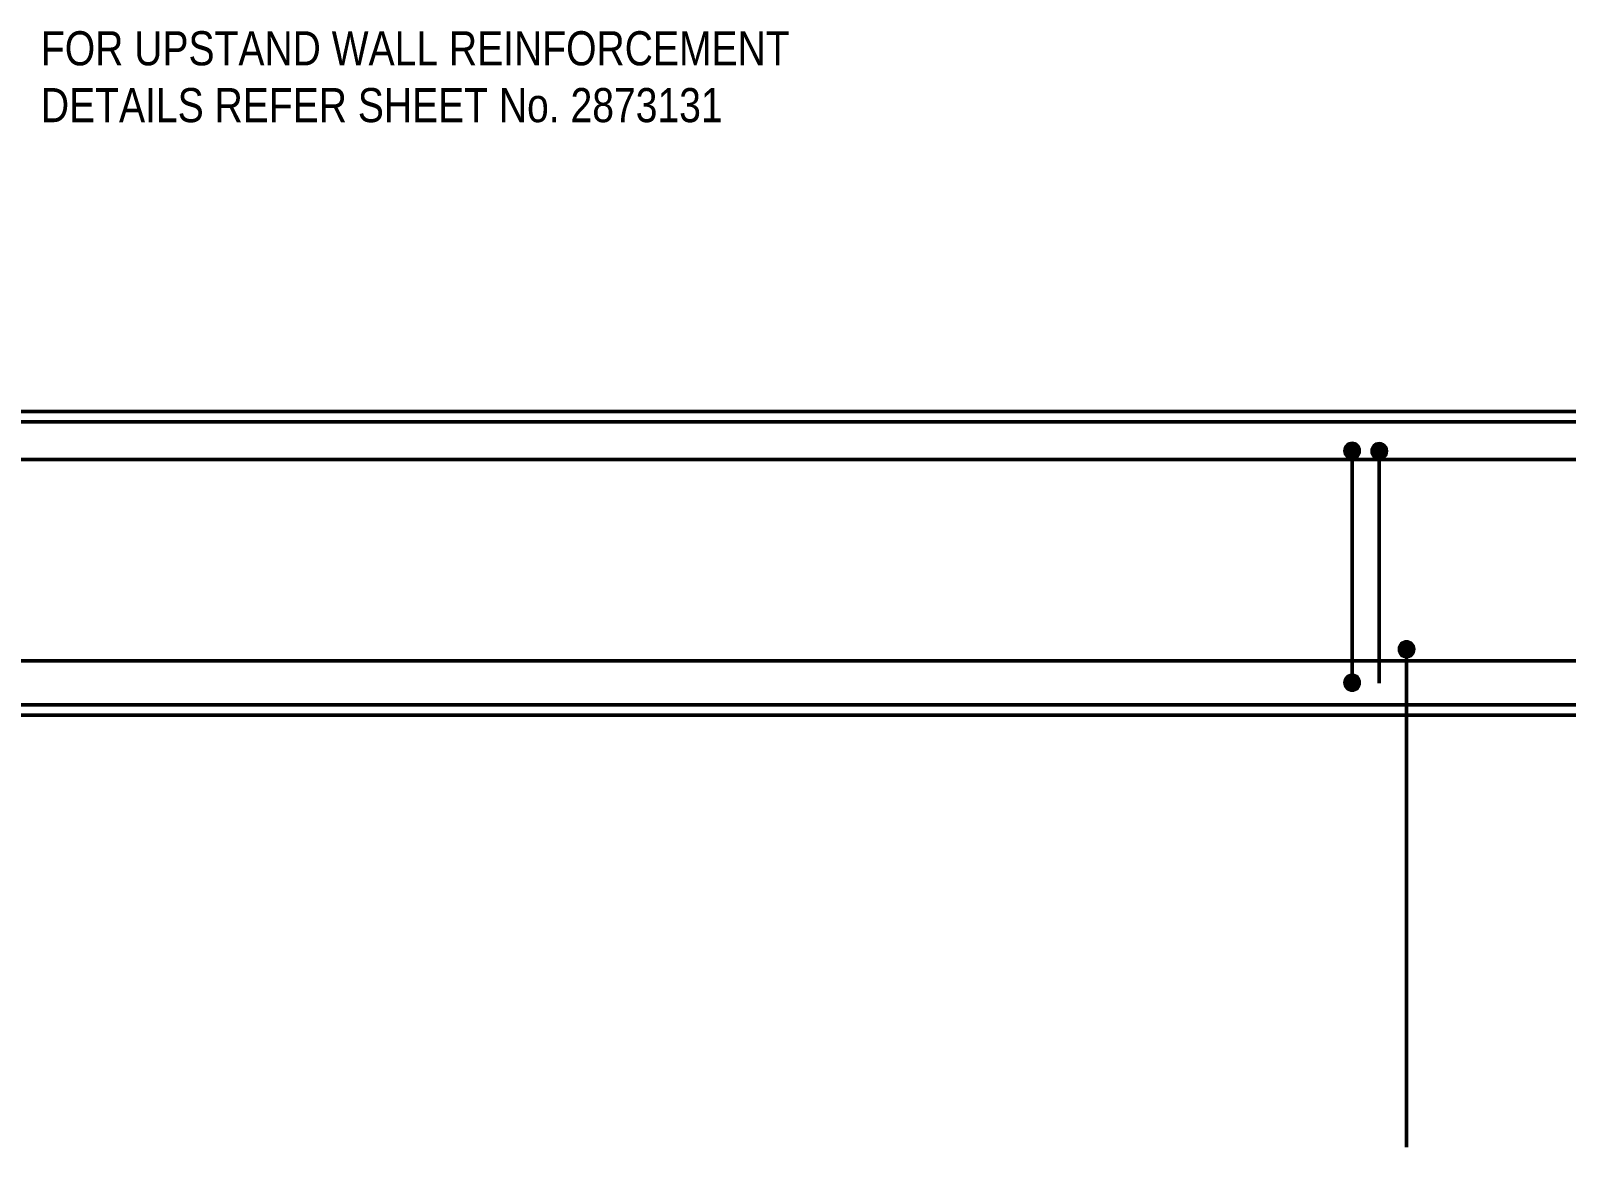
# Model space of a CAD drawing. Header units: metres. Extents: x 305 to 319, y 3 to 1214.
# Drawn here: x 309.351 to 311.602, y 1211.44 to 1213.077 of the extents above; entities that cross this region are included whole.
import ezdxf

# ---------------------------------------------------------------- set-up
doc = ezdxf.new("R2010")
doc.units = ezdxf.units.M
for name, color, linetype, lineweight in [('A-DETL', 7, 'Continuous', 13), ('A-DETL-GENF', 7, 'Continuous', 9), ('A-WALL', 7, 'Continuous', 50), ('G-ANNO-TEXT', 7, 'Continuous', 9)]:
    doc.layers.add(name, color=color, linetype=linetype, lineweight=lineweight)
doc.styles.add('Arial Narrow', font='ARIALN.TTF', dxfattribs={"height": 0.05})

# ---------------------------------------------------------------- blocks, each defined once
blk = doc.blocks.new('North_Wall - North_Wall-6845343-DRG-2873181 - NORTHERN BARRIER - PLAN')
at = {"layer": 'A-WALL', "color": 252, "true_color": 0x888888}
for p, q in [((200.8685, 1234.7241), (211.4132, 1235.6466)), ((211.4145, 1235.6317), (200.8698, 1234.7091)), ((200.906, 1234.2957), (211.4507, 1235.2183)), ((211.452, 1235.2033), (200.9073, 1234.2808)), ((211.452, 1235.2032), (200.9073, 1234.2807))]:
    blk.add_line(p, q, dxfattribs=at)
blk = doc.blocks.new('CS_DET_Rebar Combined_Grey - Multiple Bar-8793043-DRG-2873181 - NORTHERN BARRIER - PLAN')
at = {"layer": 'A-DETL-GENF', "true_color": 0xafafaf}
blk.add_hatch(color=253, dxfattribs=at).paths.add_polyline_path([(0.0125, 0), (0.0121, 0.0032), (0.0108, 0.0062), (0.0088, 0.0088), (0.0062, 0.0108), (0.0032, 0.0121), (0, 0.0125), (-0.0032, 0.0121), (-0.0063, 0.0108), (-0.0088, 0.0088), (-0.0108, 0.0062), (-0.0121, 0.0032), (-0.0125, 0), (-0.0121, -0.0032), (-0.0108, -0.0063), (-0.0088, -0.0088), (-0.0063, -0.0108), (-0.0032, -0.0121), (0, -0.0125), (0.0032, -0.0121), (0.0062, -0.0108), (0.0088, -0.0088), (0.0108, -0.0063), (0.0121, -0.0032)])
at = {"layer": 'A-DETL-GENF', "color": 253, "lineweight": 50, "true_color": 0xafafaf}
blk.add_line((0.0125, 0), (0.73, 0), dxfattribs=at)
at = {"layer": 'A-DETL-GENF', "color": 253, "true_color": 0xafafaf}
for start, end in [(0, 180), (180, 360)]:
    blk.add_arc((0, 0), 0.0125, start, end, dxfattribs=at)
blk = doc.blocks.new('CS_DET_Rebar Combined_Grey - Multiple Bar-8793007-DRG-2873181 - NORTHERN BARRIER - PLAN')
at = {"layer": 'A-DETL-GENF', "true_color": 0xafafaf}
blk.add_hatch(color=253, dxfattribs=at).paths.add_polyline_path([(0.0125, 0), (0.0121, 0.0032), (0.0108, 0.0062), (0.0088, 0.0088), (0.0062, 0.0108), (0.0032, 0.0121), (0, 0.0125), (-0.0032, 0.0121), (-0.0063, 0.0108), (-0.0088, 0.0088), (-0.0108, 0.0062), (-0.0121, 0.0032), (-0.0125, 0), (-0.0121, -0.0032), (-0.0108, -0.0063), (-0.0088, -0.0088), (-0.0063, -0.0108), (-0.0032, -0.0121), (0, -0.0125), (0.0032, -0.0121), (0.0062, -0.0108), (0.0088, -0.0088), (0.0108, -0.0063), (0.0121, -0.0032)])
at = {"layer": 'A-DETL-GENF', "color": 253, "lineweight": 50, "true_color": 0xafafaf}
blk.add_line((0.0126, 0), (0.34, 0), dxfattribs=at)
at = {"layer": 'A-DETL-GENF', "color": 253, "true_color": 0xafafaf}
for start, end in [(360, 180), (180, 360)]:
    blk.add_arc((0, 0), 0.0125, start, end, dxfattribs=at)
blk = doc.blocks.new('CS_DET_Rebar Combined_Grey - Multiple Bar-8792966-DRG-2873181 - NORTHERN BARRIER - PLAN')
at = {"layer": 'A-DETL-GENF', "true_color": 0xafafaf}
for points in [[(0.0125, 0), (0.0121, 0.0032), (0.0108, 0.0062), (0.0088, 0.0088), (0.0062, 0.0108), (0.0032, 0.0121), (0, 0.0125), (-0.0032, 0.0121), (-0.0063, 0.0108), (-0.0088, 0.0088), (-0.0108, 0.0062), (-0.0121, 0.0032), (-0.0125, 0), (-0.0121, -0.0032), (-0.0108, -0.0063), (-0.0088, -0.0088), (-0.0063, -0.0108), (-0.0032, -0.0121), (0, -0.0125), (0.0032, -0.0121), (0.0062, -0.0108), (0.0088, -0.0088), (0.0108, -0.0063), (0.0121, -0.0032)], [(0.3525, 0), (0.3521, 0.0032), (0.3508, 0.0062), (0.3488, 0.0088), (0.3462, 0.0108), (0.3432, 0.0121), (0.34, 0.0125), (0.3368, 0.0121), (0.3337, 0.0108), (0.3312, 0.0088), (0.3292, 0.0062), (0.3279, 0.0032), (0.3275, 0), (0.3279, -0.0032), (0.3292, -0.0063), (0.3312, -0.0088), (0.3337, -0.0108), (0.3368, -0.0121), (0.34, -0.0125), (0.3432, -0.0121), (0.3462, -0.0108), (0.3488, -0.0088), (0.3508, -0.0063), (0.3521, -0.0032)]]:
    blk.add_hatch(color=253, dxfattribs=at).paths.add_polyline_path(points)
at = {"layer": 'A-DETL-GENF', "color": 253, "lineweight": 50, "true_color": 0xafafaf}
blk.add_line((0.0125, 0), (0.3275, 0), dxfattribs=at)
at = {"layer": 'A-DETL-GENF', "color": 253, "true_color": 0xafafaf}
for centre, start, end in [((0, 0), 0, 180), ((0.34, 0), 0, 180), ((0.34, 0), 180, 360), ((0, 0), 180, 360)]:
    blk.add_arc(centre, 0.0125, start, end, dxfattribs=at)

msp = doc.modelspace()

# ---------------------------------------------------------------- linework, layer by layer
at = {"layer": 'A-DETL', "color": 253, "lineweight": 50, "true_color": 0xafafaf}
for p, q in [((311.3268, 1212.4485), (306.2782, 1212.4485)), ((318.3024, 1212.4485), (311.329, 1212.4485)), ((307.1747, 1212.1535), (318.3024, 1212.1535))]:
    msp.add_line(p, q, dxfattribs=at)

# ---------------------------------------------------------------- block references
at = {"layer": 'A-DETL-GENF', "color": 253, "true_color": 0xafafaf}
for name, p, rotation in [('CS_DET_Rebar Combined_Grey - Multiple Bar-8792966-DRG-2873181 - NORTHERN BARRIER - PLAN', (311.288, 1212.4614), 270.0000000000055), ('CS_DET_Rebar Combined_Grey - Multiple Bar-8793007-DRG-2873181 - NORTHERN BARRIER - PLAN', (311.3279, 1212.4608), 269.9999999999341), ('CS_DET_Rebar Combined_Grey - Multiple Bar-8793043-DRG-2873181 - NORTHERN BARRIER - PLAN', (311.3679, 1212.1703), 270.0000000000046)]:
    msp.add_blockref(name, p, dxfattribs=dict(at, rotation=rotation))
at = {"layer": 'A-WALL', "color": 252, "true_color": 0x888888, "rotation": 355.0000000000001}
msp.add_blockref('North_Wall - North_Wall-6845343-DRG-2873181 - NORTHERN BARRIER - PLAN', (0, 0), dxfattribs=at)

# ---------------------------------------------------------------- next in the draw order: texts
at = {"layer": 'G-ANNO-TEXT', "char_height": 0.05, "attachment_point": 1, "style": 'Arial Narrow', "bg_fill": 3, "box_fill_scale": 1, "bg_fill_color": 256, "bg_fill_transparency": 0}
for s, insert in [('FOR UPSTAND WALL REINFORCEMENT ', (309.3658, 1213.0763)), ('DETAILS REFER SHEET No. 2873131', (309.3658, 1212.993))]:
    msp.add_mtext(s, dxfattribs=dict(at, insert=insert))

doc.saveas('drawing.dxf')
